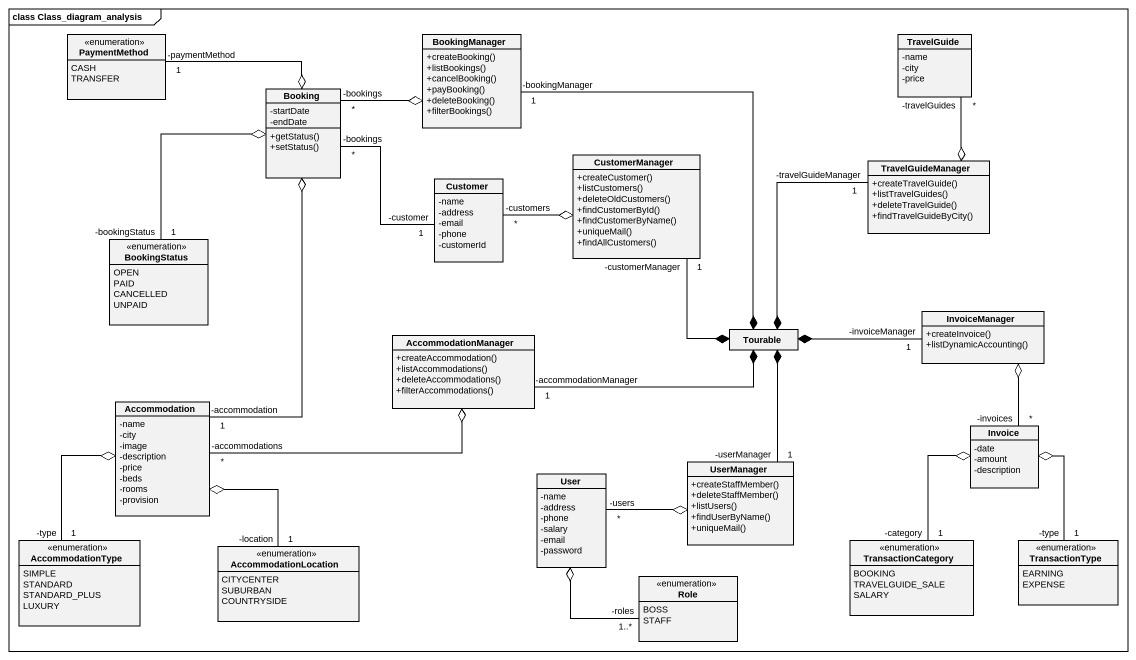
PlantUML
@startuml
mainframe class Class_diagram_analysis
hide circle
hide empty members
skinparam classAttributeIconSize 0
enum PaymentMethod {
  CASH
  TRANSFER
}
class BookingManager {
  +createBooking()
  +listBookings()
  +cancelBooking()
  +payBooking()
  +deleteBooking()
  +filterBookings()
}
class TravelGuide {
  -name
  -city
  -price
}
class Booking {
  -startDate
  -endDate
  +getStatus()
  +setStatus()
}
class Customer {
  -name
  -address
  -email
  -phone
  -customerId
}
class CustomerManager {
  +createCustomer()
  +listCustomers()
  +deleteOldCustomers()
  +findCustomerById()
  +findCustomerByName()
  +uniqueMail()
  +findAllCustomers()
}
class TravelGuideManager {
  +createTravelGuide()
  +listTravelGuides()
  +deleteTravelGuide()
  +findTravelGuideByCity()
}
enum BookingStatus {
  OPEN
  PAID
  CANCELLED
  UNPAID
}
class AccommodationManager {
  +createAccommodation()
  +listAccommodations()
  +deleteAccommodations()
  +filterAccommodations()
}
class Tourable
class InvoiceManager {
  +createInvoice()
  +listDynamicAccounting()
}
class Accommodation {
  -name
  -city
  -image
  -description
  -price
  -beds
  -rooms
  -provision
}
class UserManager {
  +createStaffMember()
  +deleteStaffMember()
  +listUsers()
  +findUserByName()
  +uniqueMail()
}
class Invoice {
  -date
  -amount
  -description
}
class User {
  -name
  -address
  -phone
  -salary
  -email
  -password
}
enum AccommodationType {
  SIMPLE
  STANDARD
  STANDARD_PLUS
  LUXURY
}
enum TransactionCategory {
  BOOKING
  TRAVELGUIDE_SALE
  SALARY
}
enum TransactionType {
  EARNING
  EXPENSE
}
enum AccommodationLocation {
  CITYCENTER
  SUBURBAN
  COUNTRYSIDE
}
enum Role {
  BOSS
  STAFF
}
BookingManager o-left- "-bookings\n*" Booking
Booking o-left- "-paymentMethod\n1" PaymentMethod
Booking "-bookings\n*" -right- "-customer\n1" Customer
Booking o-- "-bookingStatus\n1" BookingStatus
Booking o-- "-accommodation\n1" Accommodation
CustomerManager o-left- "-customers\n*" Customer
TravelGuideManager o-up- "-travelGuides\n*" TravelGuide
AccommodationManager o-left- "-accommodations\n*" Accommodation
Tourable *-up- "-bookingManager\n1" BookingManager
Tourable *-up- "-customerManager\n1" CustomerManager
Tourable *-up- "-travelGuideManager\n1" TravelGuideManager
Tourable *-left- "-accommodationManager\n1" AccommodationManager
Tourable *-right- "-invoiceManager\n1" InvoiceManager
Tourable *-- "-userManager\n1" UserManager
InvoiceManager o-- "-invoices\n*" Invoice
Accommodation o-- "-type\n1" AccommodationType
Accommodation o-- "-location\n1" AccommodationLocation
UserManager o-left- "-users\n*" User
Invoice o-- "-category\n1" TransactionCategory
Invoice o-- "-type\n1" TransactionType
User o-- "-roles\n1..*" Role
@enduml
